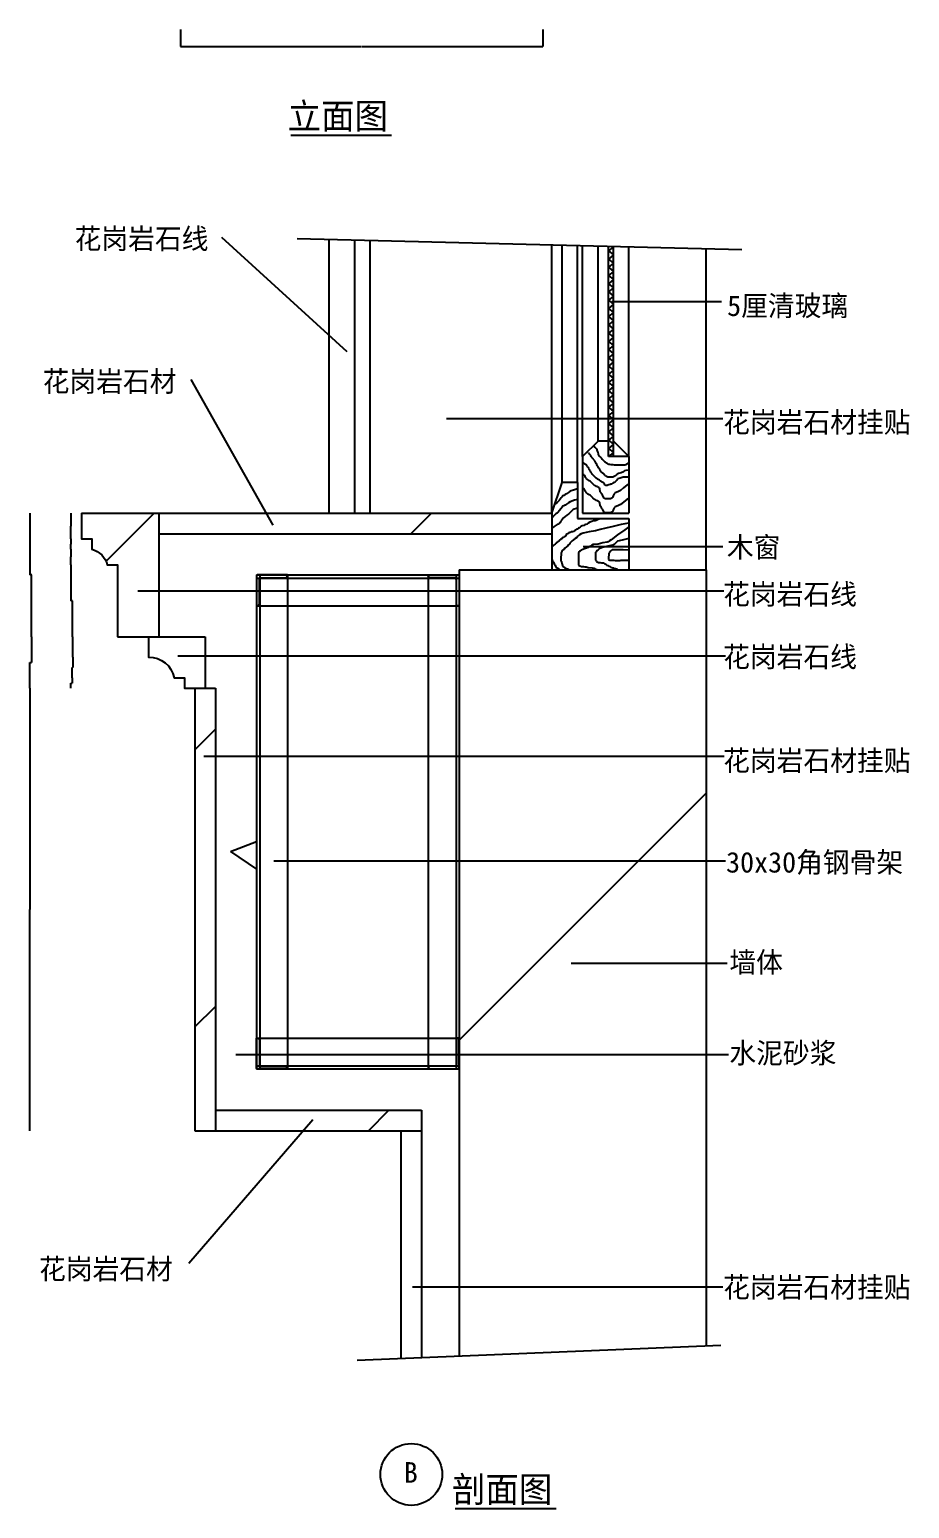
# Model space of a CAD drawing. Header units: metres. Extents: x 335 to 8935, y 145 to 11803.
# Drawn here: x 335 to 4608, y 145 to 7330 of the extents above; entities that cross this region are included whole.
import ezdxf

# ---------------------------------------------------------------- set-up
doc = ezdxf.new("R2010")
doc.units = ezdxf.units.M
for name, color, linetype in [('2', 2, 'Continuous'), ('3', 3, 'Continuous'), ('4', 4, 'Continuous'), ('7', 7, 'Continuous'), ('BH', 3, 'Continuous'), ('DIM', 3, 'Continuous'), ('TEXT', 3, 'Continuous')]:
    doc.layers.add(name, color=color, linetype=linetype)
doc.dimstyles.get("Standard").update_dxf_attribs({"dimtxt": 2.5, "dimasz": 2.5, "dimexe": 1.25, "dimexo": 0.625, "dimtad": 1, "dimcen": 2.5, "dimazin": 3, "dimtfac": 1, "dimtmove": 0, "dimatfit": 3})

# ---------------------------------------------------------------- blocks, each defined once
blk = doc.blocks.new('ST-L30')
at = {"layer": '4'}
blk.add_lwpolyline([(0, 1, 0.41), (1, 0), (30, 0), (30, 0.67, 0.41), (28, 2.67), (4.67, 2.67, -0.41), (2.67, 4.67), (2.67, 28, 0.41), (0.67, 30), (0, 30)], format="xyb", close=True, dxfattribs=at)
blk = doc.blocks.new('BH2')
at = {"layer": 'BH'}
blk.add_lwpolyline([(0, 32), (5, 28), (0, 24), (5, 20), (0, 16), (5, 12), (0, 8), (5, 4), (0, 0)], dxfattribs=at)
blk = doc.blocks.new('*D14')
for p, q in [((534.83, 4980.3), (534.83, 4917.8)), ((534.58, 4917.8), (534.33, 4917.8)), ((534.83, 4855.3), (534.83, 4917.8)), ((534.83, 4917.8), (534.83, 4917.8)), ((535.08, 4917.8), (535.33, 4917.8))]:
    blk.add_line(p, q)
at = {"layer": 'Defpoints'}
for p in [(534.83, 4980.3), (534.83, 4917.8), (534.83, 4855.3)]:
    blk.add_point(p, dxfattribs=at)
at = {"layer": 'DIM', "insert": (534.83, 4918.925), "char_height": 1, "attachment_point": 5}
blk.add_mtext('25', dxfattribs=at)
blk = doc.blocks.new('*D15')
for p, q in [((534.58, 4830.3), (534.33, 4830.3)), ((534.83, 4855.3), (534.83, 4830.3)), ((534.83, 4805.3), (534.83, 4830.3)), ((534.83, 4830.3), (534.83, 4830.3)), ((535.08, 4830.3), (535.33, 4830.3))]:
    blk.add_line(p, q)
at = {"layer": 'Defpoints'}
for p in [(534.83, 4855.3), (534.83, 4830.3), (534.83, 4805.3)]:
    blk.add_point(p, dxfattribs=at)
at = {"layer": 'DIM', "insert": (534.83, 4831.425), "char_height": 1, "attachment_point": 5}
blk.add_mtext('10', dxfattribs=at)
blk = doc.blocks.new('*D16')
for p, q in [((534.58, 4767.8), (534.33, 4767.8)), ((534.83, 4805.3), (534.83, 4767.8)), ((534.83, 4730.3), (534.83, 4767.8)), ((534.83, 4767.8), (534.83, 4767.8)), ((535.08, 4767.8), (535.33, 4767.8))]:
    blk.add_line(p, q)
at = {"layer": 'Defpoints'}
for p in [(534.83, 4805.3), (534.83, 4767.8), (534.83, 4730.3)]:
    blk.add_point(p, dxfattribs=at)
at = {"layer": 'DIM', "insert": (534.83, 4768.925), "char_height": 1, "attachment_point": 5}
blk.add_mtext('15', dxfattribs=at)
blk = doc.blocks.new('*D17')
for p, q in [((336.03, 4980.3), (336.03, 4680.3)), ((338.99, 4680.3), (335.78, 4680.3)), ((345.2, 4680.3), (341.99, 4680.3)), ((344.95, 4380.3), (344.95, 4680.3))]:
    blk.add_line(p, q)
at = {"layer": 'Defpoints'}
for p in [(336.03, 4980.3), (344.95, 4680.3), (344.95, 4380.3)]:
    blk.add_point(p, dxfattribs=at)
at = {"layer": 'DIM', "insert": (340.49, 4680.3), "char_height": 1, "attachment_point": 5}
blk.add_mtext('120', dxfattribs=at)
blk = doc.blocks.new('*D18')
for p, q in [((336.03, 4130.3), (336.03, 3055.3)), ((335.78, 3055.3), (335.53, 3055.3)), ((336.03, 1980.3), (336.03, 3055.3)), ((336.03, 3055.3), (336.03, 3055.3)), ((336.28, 3055.3), (336.53, 3055.3))]:
    blk.add_line(p, q)
at = {"layer": 'Defpoints'}
for p in [(336.03, 4130.3), (336.03, 3055.3), (336.03, 1980.3)]:
    blk.add_point(p, dxfattribs=at)
at = {"layer": 'DIM', "insert": (336.03, 3056.425), "char_height": 1, "attachment_point": 5}
blk.add_mtext('430', dxfattribs=at)
blk = doc.blocks.new('*D19')
for p, q in [((344.95, 4380.3), (344.95, 4255.3)), ((336.03, 4130.3), (336.03, 4255.3)), ((336.28, 4255.3), (339.49, 4255.3)), ((341.49, 4255.3), (344.7, 4255.3))]:
    blk.add_line(p, q)
at = {"layer": 'Defpoints'}
for p in [(344.95, 4380.3), (336.03, 4255.3), (336.03, 4130.3)]:
    blk.add_point(p, dxfattribs=at)
at = {"layer": 'DIM', "insert": (340.49, 4255.3), "char_height": 1, "attachment_point": 5}
blk.add_mtext('50', dxfattribs=at)
blk = doc.blocks.new('*D20')
for p, q in [((534.83, 4730.3), (534.83, 4555.3)), ((538.29, 4555.3), (534.58, 4555.3)), ((544, 4555.3), (540.29, 4555.3)), ((543.75, 4380.3), (543.75, 4555.3))]:
    blk.add_line(p, q)
at = {"layer": 'Defpoints'}
for p in [(534.83, 4730.3), (543.75, 4555.3), (543.75, 4380.3)]:
    blk.add_point(p, dxfattribs=at)
at = {"layer": 'DIM', "insert": (539.29, 4555.3), "char_height": 1, "attachment_point": 5}
blk.add_mtext('70', dxfattribs=at)
blk = doc.blocks.new('*D21')
for p, q in [((545.49, 4330.3), (543.5, 4330.3)), ((543.75, 4380.3), (543.75, 4330.3)), ((545.24, 4280.3), (545.24, 4330.3))]:
    blk.add_line(p, q)
at = {"layer": 'Defpoints'}
for p in [(543.75, 4380.3), (545.24, 4330.3), (545.24, 4280.3)]:
    blk.add_point(p, dxfattribs=at)
at = {"layer": 'DIM', "insert": (544.495, 4329.175), "char_height": 1, "attachment_point": 5}
blk.add_mtext('20', dxfattribs=at)
blk = doc.blocks.new('*D22')
for p, q in [((541.84, 4180.3), (541.84, 4155.3)), ((534.83, 4130.3), (534.83, 4155.3)), ((535.08, 4155.3), (537.335, 4155.3)), ((539.335, 4155.3), (541.59, 4155.3))]:
    blk.add_line(p, q)
at = {"layer": 'Defpoints'}
for p in [(541.84, 4180.3), (534.83, 4155.3), (534.83, 4130.3)]:
    blk.add_point(p, dxfattribs=at)
at = {"layer": 'DIM', "insert": (538.335, 4155.3), "char_height": 1, "attachment_point": 5}
blk.add_mtext('10', dxfattribs=at)
blk = doc.blocks.new('*D23')
for p, q in [((545.24, 4280.3), (545.24, 4230.3)), ((541.84, 4180.3), (541.84, 4230.3)), ((542.09, 4230.3), (542.54, 4230.3)), ((544.54, 4230.3), (544.99, 4230.3))]:
    blk.add_line(p, q)
at = {"layer": 'Defpoints'}
for p in [(545.24, 4280.3), (541.84, 4230.3), (541.84, 4180.3)]:
    blk.add_point(p, dxfattribs=at)
at = {"layer": 'DIM', "insert": (543.54, 4230.3), "char_height": 1, "attachment_point": 5}
blk.add_mtext('20', dxfattribs=at)
blk = doc.blocks.new('*D24')
for p, q in [((1068.06, 7329.97), (1068.06, 7247.68)), ((2828.06, 7329.97), (2828.06, 7247.68)), ((1068.31, 7247.68), (1946.06, 7247.68)), ((1950.06, 7247.68), (2827.81, 7247.68))]:
    blk.add_line(p, q)
at = {"layer": 'Defpoints'}
for p in [(1068.06, 7329.97), (2828.06, 7329.97), (1068.06, 7247.68)]:
    blk.add_point(p, dxfattribs=at)
at = {"layer": 'DIM', "insert": (1948.06, 7247.68), "char_height": 1, "attachment_point": 5}
blk.add_mtext('1760', dxfattribs=at)

msp = doc.modelspace()

# ---------------------------------------------------------------- hatches: boundary and pattern name
at = {"layer": 'BH'}
h = msp.add_hatch(dxfattribs=at)
h.set_pattern_fill('ANSI33', scale=300)
h.paths.add_polyline_path([(1137.36, 1980.3), (1237.36, 1980.3), (1237.36, 4130.3), (1137.36, 4130.3)])
h.paths.add_polyline_path([(1087.36, 4180.3), (1087.36, 4130.3), (1187.36, 4130.3), (1187.36, 4380.3), (912.36, 4380.3), (912.36, 4280.3, -0.37), (1037.36, 4180.3)])
h.paths.add_polyline_path([(762.36, 4380.3), (962.36, 4380.3), (962.36, 4980.3), (587.36, 4980.3), (587.36, 4855.3), (637.36, 4855.3), (637.36, 4805.3, -0.27), (712.36, 4730.3), (762.36, 4730.3)])
h.paths.add_polyline_path([(962.36, 4980.3), (962.36, 4880.3), (2870.69, 4880.3), (2870.69, 4980.3)])
h.paths.add_polyline_path([(1237.36, 2080.3), (1237.36, 1980.3), (2137.36, 1980.3), (2137.36, 2080.3)])
h.paths.add_polyline_path([(2137.36, 871.08), (2237.36, 875.24), (2237.36, 2080.3), (2137.36, 2080.3)])
h = msp.add_hatch(dxfattribs=at)
h.set_pattern_fill('AR-CONC', scale=15)
h.paths.add_polyline_path([(1437.36, 2280.3), (1437.36, 2430.3), (1437.36, 4680.3), (1587.36, 4680.3), (2420.69, 4680.3), (2420.69, 4705.3), (2870.69, 4705.3), (2870.69, 4880.3), (962.36, 4880.3), (962.36, 4380.3), (1187.36, 4380.3), (1187.36, 4130.3), (1237.36, 4130.3), (1237.36, 2080.3), (2237.36, 2080.3), (2237.36, 875.24), (2420.69, 882.87), (2420.69, 2280.3), (2270.69, 2280.3)])
h = msp.add_hatch(dxfattribs=at)
h.set_pattern_fill('ANSI31', scale=1500)
h.paths.add_polyline_path([(3620.69, 4705.3), (2420.69, 4705.3), (2420.69, 882.87), (3620.69, 932.81)])

# ---------------------------------------------------------------- linework, layer by layer
at = {"layer": '2'}
for p, q in [((2420.69, 4705.3), (3620.69, 4705.3)), ((2420.69, 4705.3), (2420.69, 882.87)), ((3620.69, 4705.3), (3620.69, 932.81))]:
    msp.add_line(p, q, dxfattribs=at)
at = {"layer": '3'}
for p, q in [((1634.74, 6315.34), (3794.21, 6261.7)), ((2920.69, 5130.3), (2920.69, 6283.4)), ((3095.69, 5330.3), (3095.69, 6279.05)), ((1925.34, 865.18), (3692.35, 938.72))]:
    msp.add_line(p, q, dxfattribs=at)
at = {"layer": '4'}
for p, q in [((1787.36, 6311.55), (1787.36, 4980.3)), ((1912.36, 6308.44), (1912.36, 4980.3)), ((1987.36, 6306.58), (1987.36, 4980.3)), ((3620.69, 4705.3), (3620.69, 6266.01)), ((3095.69, 5330.3), (3020.69, 5255.3)), ((3145.69, 5330.3), (3095.69, 5330.3)), ((3170.69, 5330.3), (3245.69, 5255.3)), ((3020.69, 5255.3), (3020.69, 4980.3)), ((3245.69, 5255.3), (3145.69, 5255.3)), ((3245.69, 5255.3), (3245.69, 4980.3)), ((2870.69, 4980.3), (2920.69, 5130.3)), ((2995.69, 5130.3), (2920.69, 5130.3)), ((2995.69, 5130.3), (2995.69, 4955.3)), ((587.36, 4980.3), (2870.69, 4980.3)), ((962.36, 4980.3), (962.36, 4380.3)), ((2870.69, 4980.3), (2870.69, 4705.3)), ((3020.69, 4980.3), (3245.69, 4980.3)), ((2995.69, 4955.3), (3245.69, 4955.3)), ((3245.69, 4955.3), (3245.69, 4705.3)), ((962.36, 4880.3), (2870.69, 4880.3)), ((1437.36, 4680.3), (2420.69, 4680.3)), ((1437.36, 4680.3), (1437.36, 2280.3)), ((762.36, 4380.3), (1187.36, 4380.3)), ((1187.36, 4380.3), (1187.36, 4130.3)), ((1137.36, 4130.3), (1137.36, 1980.3)), ((1237.36, 4130.3), (1237.36, 1980.3)), ((1437.36, 2280.3), (2420.69, 2280.3)), ((1237.36, 2080.3), (2237.36, 2080.3)), ((2237.36, 2080.3), (2237.36, 875.24)), ((1137.36, 1980.3), (2237.36, 1980.3)), ((2137.36, 1980.3), (2137.36, 871.08))]:
    msp.add_line(p, q, dxfattribs=at)
for points in [[(587.36, 4980.3), (587.36, 4855.3), (637.36, 4855.3), (637.36, 4805.3, -0.27), (712.36, 4730.3), (762.36, 4730.3), (762.36, 4380.3)], [(912.36, 4380.3), (912.36, 4280.3, -0.37), (1037.36, 4180.3), (1087.36, 4180.3), (1087.36, 4130.3), (1237.36, 4130.3)]]:
    msp.add_lwpolyline(points, format="xyb", dxfattribs=at)
at = {"layer": '7'}
for p, q in [((2870.69, 4980.3), (2870.69, 6284.64)), ((2995.69, 5130.3), (2995.69, 6281.53)), ((3020.69, 5255.3), (3020.69, 6280.91)), ((3145.69, 5255.3), (3145.69, 6277.19)), ((3170.69, 5255.3), (3170.69, 6277.19)), ((3245.69, 5255.3), (3245.69, 6275.32)), ((1452.36, 4680.3), (1452.36, 2280.3)), ((1587.36, 4680.3), (1587.36, 2280.3)), ((2270.69, 4680.3), (2270.69, 2280.3)), ((2405.69, 4680.3), (2405.69, 2280.3)), ((1437.36, 4665.3), (2420.69, 4665.3)), ((1437.36, 4530.3), (2420.69, 4530.3)), ((1437.36, 2430.3), (2420.69, 2430.3)), ((1437.36, 2295.3), (2420.69, 2295.3))]:
    msp.add_line(p, q, dxfattribs=at)
at = {"layer": 'BH'}
for p, q in [((3051.15, 5271.88), (3048.43, 5274.6)), ((3053.87, 5269.16), (3051.15, 5271.88)), ((3055.68, 5265.53), (3053.87, 5269.16)), ((3057.49, 5263.71), (3055.68, 5265.53)), ((3058.4, 5261.9), (3057.49, 5263.71)), ((3060.21, 5260.08), (3058.4, 5261.9)), ((3062.02, 5256.45), (3060.21, 5260.08)), ((3064.74, 5252.82), (3062.02, 5256.45)), ((3067.46, 5249.19), (3064.74, 5252.82)), ((3080.15, 5234.67), (3067.46, 5249.19)), ((3077.43, 5305.46), (3080.15, 5300.92)), ((3080.15, 5300.92), (3082.87, 5297.29)), ((3082.87, 5297.29), (3085.59, 5294.57)), ((3085.59, 5294.57), (3087.4, 5292.75)), ((3087.4, 5292.75), (3089.21, 5290.03)), ((3089.21, 5290.03), (3090.12, 5287.31)), ((3090.12, 5287.31), (3091.93, 5282.77)), ((3091.93, 5282.77), (3093.75, 5278.23)), ((3093.75, 5278.23), (3095.56, 5265.53)), ((3095.56, 5265.53), (3097.37, 5261.9)), ((3097.37, 5261.9), (3100.09, 5259.17)), ((3100.09, 5259.17), (3101.9, 5257.36)), ((3101.9, 5257.36), (3104.62, 5253.73)), ((3104.62, 5253.73), (3108.25, 5251)), ((3108.25, 5251), (3111.87, 5247.37)), ((3111.87, 5247.37), (3115.5, 5242.84)), ((3026.68, 5223.78), (3022.15, 5225.59)), ((3032.12, 5218.33), (3026.68, 5223.78)), ((3034.83, 5217.42), (3032.12, 5218.33)), ((3037.55, 5214.7), (3034.83, 5217.42)), ((3041.18, 5211.07), (3037.55, 5214.7)), ((3043.9, 5206.53), (3041.18, 5211.07)), ((3045.71, 5203.81), (3043.9, 5206.53)), ((3047.52, 5202), (3045.71, 5203.81)), ((3050.24, 5198.37), (3047.52, 5202)), ((3052.06, 5195.64), (3050.24, 5198.37)), ((3052.96, 5192.01), (3052.06, 5195.64)), ((3055.68, 5187.48), (3052.96, 5192.01)), ((3058.4, 5183.85), (3055.68, 5187.48)), ((3061.12, 5179.31), (3058.4, 5183.85)), ((3062.93, 5176.59), (3061.12, 5179.31)), ((3063.84, 5174.77), (3062.93, 5176.59)), ((3066.56, 5171.14), (3063.84, 5174.77)), ((3085.59, 5221.96), (3080.15, 5234.67)), ((3089.21, 5217.42), (3085.59, 5221.96)), ((3091.03, 5211.98), (3089.21, 5217.42)), ((3093.75, 5208.35), (3091.03, 5211.98)), ((3096.47, 5204.72), (3093.75, 5208.35)), ((3098.28, 5201.09), (3096.47, 5204.72)), ((3100.09, 5199.27), (3098.28, 5201.09)), ((3103.72, 5192.01), (3100.09, 5199.27)), ((3107.34, 5186.57), (3103.72, 5192.01)), ((3109.15, 5184.75), (3107.34, 5186.57)), ((3110.97, 5182.03), (3109.15, 5184.75)), ((3112.78, 5181.12), (3110.97, 5182.03)), ((3114.59, 5178.4), (3112.78, 5181.12)), ((3117.31, 5175.68), (3114.59, 5178.4)), ((3115.5, 5242.84), (3119.12, 5239.21)), ((3120.03, 5173.86), (3117.31, 5175.68)), ((3119.12, 5239.21), (3123.66, 5235.58)), ((3122.75, 5171.14), (3120.03, 5173.86)), ((3123.66, 5235.58), (3127.28, 5231.95)), ((3127.28, 5231.95), (3130, 5229.22)), ((3130, 5229.22), (3131.81, 5228.32)), ((3131.81, 5228.32), (3133.63, 5226.5)), ((3133.63, 5226.5), (3136.34, 5224.69)), ((3136.34, 5224.69), (3139.97, 5222.87)), ((3139.97, 5222.87), (3142.69, 5221.06)), ((3142.69, 5221.06), (3147.22, 5219.24)), ((3147.22, 5219.24), (3151.75, 5218.33)), ((3151.75, 5218.33), (3157.19, 5217.42)), ((3157.19, 5217.42), (3162.63, 5217.42)), ((3162.63, 5217.42), (3168.07, 5216.52)), ((3168.07, 5216.52), (3173.5, 5215.61)), ((3173.5, 5215.61), (3178.94, 5215.61)), ((3178.94, 5215.61), (3191.63, 5214.7)), ((3194.35, 5172.95), (3188.91, 5170.23)), ((3191.63, 5214.7), (3221.54, 5214.7)), ((3207.04, 5176.59), (3194.35, 5172.95)), ((3219.73, 5181.12), (3207.04, 5176.59)), ((3224.26, 5186.57), (3219.73, 5181.12)), ((3221.54, 5214.7), (3226.07, 5215.61)), ((3229.7, 5188.38), (3224.26, 5186.57)), ((3226.07, 5215.61), (3229.7, 5217.42)), ((3229.7, 5217.42), (3233.32, 5219.24)), ((3244.2, 5189.29), (3229.7, 5188.38)), ((3233.32, 5219.24), (3236.95, 5221.06)), ((3236.95, 5221.06), (3241.48, 5223.78)), ((3241.48, 5223.78), (3244.2, 5225.59)), ((3244.2, 5225.59), (3245.69, 5227.09)), ((3245.69, 5189.29), (3244.2, 5189.29)), ((3025.77, 5167.51), (3023.05, 5168.42)), ((3030.3, 5162.97), (3025.77, 5167.51)), ((3033.02, 5159.34), (3030.3, 5162.97)), ((3033.93, 5155.71), (3033.02, 5159.34)), ((3034.83, 5152.99), (3033.93, 5155.71)), ((3036.65, 5152.08), (3034.83, 5152.99)), ((3037.55, 5150.27), (3036.65, 5152.08)), ((3039.37, 5148.45), (3037.55, 5150.27)), ((3041.18, 5145.73), (3039.37, 5148.45)), ((3043.9, 5143.01), (3041.18, 5145.73)), ((3045.71, 5142.1), (3043.9, 5143.01)), ((3049.34, 5139.38), (3045.71, 5142.1)), ((3052.96, 5137.56), (3049.34, 5139.38)), ((3056.59, 5135.75), (3052.96, 5137.56)), ((3058.4, 5134.84), (3056.59, 5135.75)), ((3064.74, 5128.48), (3058.4, 5134.84)), ((3067.46, 5126.67), (3064.74, 5128.48)), ((3069.28, 5168.42), (3066.56, 5171.14)), ((3071.09, 5121.22), (3067.46, 5126.67)), ((3072.9, 5163.88), (3069.28, 5168.42)), ((3073.81, 5119.41), (3071.09, 5121.22)), ((3077.43, 5160.25), (3072.9, 5163.88)), ((3076.53, 5116.69), (3073.81, 5119.41)), ((3080.15, 5113.96), (3076.53, 5116.69)), ((3080.15, 5156.62), (3077.43, 5160.25)), ((3082.87, 5153.9), (3080.15, 5156.62)), ((3083.78, 5113.06), (3080.15, 5113.96)), ((3085.59, 5151.17), (3082.87, 5153.9)), ((3088.31, 5110.33), (3083.78, 5113.06)), ((3089.21, 5148.45), (3085.59, 5151.17)), ((3092.84, 5109.43), (3088.31, 5110.33)), ((3092.84, 5145.73), (3089.21, 5148.45)), ((3096.47, 5144.82), (3092.84, 5145.73)), ((3094.65, 5106.7), (3092.84, 5109.43)), ((3097.37, 5104.89), (3094.65, 5106.7)), ((3099.18, 5142.1), (3096.47, 5144.82)), ((3100.09, 5103.98), (3097.37, 5104.89)), ((3102.81, 5140.28), (3099.18, 5142.1)), ((3101.9, 5103.07), (3100.09, 5103.98)), ((3103.72, 5098.54), (3101.9, 5103.07)), ((3107.34, 5136.65), (3102.81, 5140.28)), ((3110.97, 5134.84), (3107.34, 5136.65)), ((3112.78, 5133.02), (3110.97, 5134.84)), ((3115.5, 5131.21), (3112.78, 5133.02)), ((3119.12, 5129.39), (3115.5, 5131.21)), ((3121.84, 5127.58), (3119.12, 5129.39)), ((3123.66, 5125.76), (3121.84, 5127.58)), ((3125.47, 5170.23), (3122.75, 5171.14)), ((3126.37, 5122.13), (3123.66, 5125.76)), ((3127.28, 5166.6), (3125.47, 5170.23)), ((3129.09, 5118.5), (3126.37, 5122.13)), ((3130.91, 5163.88), (3127.28, 5166.6)), ((3132.72, 5114.87), (3129.09, 5118.5)), ((3133.63, 5161.16), (3130.91, 5163.88)), ((3139.06, 5114.87), (3132.72, 5114.87)), ((3137.25, 5159.34), (3133.63, 5161.16)), ((3139.97, 5156.62), (3137.25, 5159.34)), ((3142.69, 5116.69), (3139.06, 5114.87)), ((3142.69, 5155.71), (3139.97, 5156.62)), ((3167.16, 5155.71), (3142.69, 5155.71)), ((3148.13, 5118.5), (3142.69, 5116.69)), ((3153.57, 5120.32), (3148.13, 5118.5)), ((3158.1, 5121.22), (3153.57, 5120.32)), ((3161.72, 5122.13), (3158.1, 5121.22)), ((3164.44, 5123.95), (3161.72, 5122.13)), ((3168.07, 5124.85), (3164.44, 5123.95)), ((3169.88, 5156.62), (3167.16, 5155.71)), ((3170.79, 5127.58), (3168.07, 5124.85)), ((3173.5, 5158.43), (3169.88, 5156.62)), ((3174.41, 5129.39), (3170.79, 5127.58)), ((3177.13, 5160.25), (3173.5, 5158.43)), ((3178.04, 5133.02), (3174.41, 5129.39)), ((3180.76, 5162.97), (3177.13, 5160.25)), ((3181.66, 5136.65), (3178.04, 5133.02)), ((3185.29, 5166.6), (3180.76, 5162.97)), ((3186.19, 5141.19), (3181.66, 5136.65)), ((3188.91, 5170.23), (3185.29, 5166.6)), ((3190.72, 5146.64), (3186.19, 5141.19)), ((3203.41, 5151.17), (3190.72, 5146.64)), ((3217.92, 5154.8), (3203.41, 5151.17)), ((3218.82, 5103.07), (3204.32, 5090.37)), ((3245.69, 5154.8), (3217.92, 5154.8)), ((3236.95, 5117.59), (3218.82, 5103.07)), ((3245.69, 5119.78), (3236.95, 5117.59)), ((2896.86, 5032.04), (2890.92, 5027.58)), ((2901.31, 5036.5), (2896.86, 5032.04)), ((2907.25, 5042.44), (2901.31, 5036.5)), ((2916.15, 5054.33), (2907.25, 5042.44)), ((2920.6, 5060.27), (2916.15, 5054.33)), ((2925.06, 5064.73), (2920.6, 5060.27)), ((2929.51, 5066.22), (2925.06, 5064.73)), ((2935.44, 5070.68), (2929.51, 5066.22)), ((2942.86, 5075.13), (2935.44, 5070.68)), ((2951.77, 5081.08), (2942.86, 5075.13)), ((2951.77, 5030.34), (2942.86, 5024.39)), ((2960.67, 5087.02), (2951.77, 5081.08)), ((2960.67, 5036.28), (2951.77, 5030.34)), ((2981.45, 5094.45), (2960.67, 5087.02)), ((2981.45, 5043.71), (2960.67, 5036.28)), ((2995.69, 5098.53), (2981.45, 5094.45)), ((2995.69, 5047.79), (2981.45, 5043.71)), ((3025.77, 5099.12), (3023.05, 5100.02)), ((3030.3, 5094.58), (3025.77, 5099.12)), ((3033.02, 5090.95), (3030.3, 5094.58)), ((3033.93, 5087.32), (3033.02, 5090.95)), ((3034.83, 5084.6), (3033.93, 5087.32)), ((3036.65, 5083.69), (3034.83, 5084.6)), ((3037.55, 5081.87), (3036.65, 5083.69)), ((3039.37, 5080.06), (3037.55, 5081.87)), ((3041.18, 5077.34), (3039.37, 5080.06)), ((3043.9, 5074.61), (3041.18, 5077.34)), ((3045.71, 5073.71), (3043.9, 5074.61)), ((3049.34, 5070.98), (3045.71, 5073.71)), ((3052.96, 5069.17), (3049.34, 5070.98)), ((3056.59, 5067.35), (3052.96, 5069.17)), ((3058.4, 5066.45), (3056.59, 5067.35)), ((3064.74, 5060.09), (3058.4, 5066.45)), ((3067.46, 5058.28), (3064.74, 5060.09)), ((3071.09, 5052.83), (3067.46, 5058.28)), ((3073.81, 5051.02), (3071.09, 5052.83)), ((3076.53, 5048.29), (3073.81, 5051.02)), ((3080.15, 5045.57), (3076.53, 5048.29)), ((3083.78, 5044.66), (3080.15, 5045.57)), ((3088.31, 5041.94), (3083.78, 5044.66)), ((3092.84, 5041.03), (3088.31, 5041.94)), ((3094.65, 5038.31), (3092.84, 5041.03)), ((3097.37, 5036.5), (3094.65, 5038.31)), ((3100.09, 5035.59), (3097.37, 5036.5)), ((3101.9, 5034.68), (3100.09, 5035.59)), ((3103.72, 5030.14), (3101.9, 5034.68)), ((3106.44, 5084.01), (3103.72, 5098.54)), ((3106.44, 5015.62), (3103.72, 5030.14)), ((3109.15, 5080.38), (3106.44, 5084.01)), ((3111.87, 5077.66), (3109.15, 5080.38)), ((3112.78, 5074.03), (3111.87, 5077.66)), ((3114.59, 5072.22), (3112.78, 5074.03)), ((3116.41, 5068.59), (3114.59, 5072.22)), ((3119.12, 5064.96), (3116.41, 5068.59)), ((3124.56, 5054.07), (3119.12, 5064.96)), ((3127.28, 5051.34), (3124.56, 5054.07)), ((3129.09, 5050.43), (3127.28, 5051.34)), ((3156.28, 5050.43), (3129.09, 5050.43)), ((3159.91, 5052.25), (3156.28, 5050.43)), ((3162.63, 5054.07), (3159.91, 5052.25)), ((3165.35, 5056.79), (3162.63, 5054.07)), ((3168.07, 5060.42), (3165.35, 5056.79)), ((3168.97, 5064.05), (3168.07, 5060.42)), ((3170.79, 5067.68), (3168.97, 5064.05)), ((3171.69, 5071.31), (3170.79, 5067.68)), ((3174.41, 5074.94), (3171.69, 5071.31)), ((3178.94, 5079.48), (3174.41, 5074.94)), ((3191.63, 5084.92), (3178.94, 5079.48)), ((3204.32, 5090.37), (3191.63, 5084.92)), ((3218.82, 5034.68), (3204.32, 5021.98)), ((3236.95, 5049.2), (3218.82, 5034.68)), ((3245.69, 5051.39), (3236.95, 5049.2)), ((2873.11, 4959), (2871.63, 4956.03)), ((2874.59, 4959), (2873.11, 4959)), ((2879.05, 4966.43), (2874.59, 4960.49)), ((2874.59, 4960.49), (2874.59, 4959)), ((2883.5, 4970.89), (2879.05, 4966.43)), ((2890.92, 4976.84), (2883.5, 4970.89)), ((2890.92, 5027.58), (2884.82, 5022.69)), ((2896.86, 4981.29), (2890.92, 4976.84)), ((2901.31, 4985.75), (2896.86, 4981.29)), ((2907.25, 4991.7), (2901.31, 4985.75)), ((2916.15, 5003.59), (2907.25, 4991.7)), ((2920.6, 5009.53), (2916.15, 5003.59)), ((2925.06, 5013.99), (2920.6, 5009.53)), ((2928.02, 4957.52), (2922.09, 4951.57)), ((2929.51, 5015.48), (2925.06, 5013.99)), ((2935.44, 4964.95), (2928.02, 4957.52)), ((2935.44, 5019.93), (2929.51, 5015.48)), ((2942.86, 5024.39), (2935.44, 5019.93)), ((2944.35, 4970.89), (2935.44, 4964.95)), ((2953.25, 4976.84), (2944.35, 4970.89)), ((2974.03, 4997.64), (2953.25, 4976.84)), ((2995.69, 5004.42), (2974.03, 4997.64)), ((3109.15, 5011.99), (3106.44, 5015.62)), ((3111.87, 5009.27), (3109.15, 5011.99)), ((3112.78, 5005.64), (3111.87, 5009.27)), ((3114.59, 5003.82), (3112.78, 5005.64)), ((3116.41, 5000.19), (3114.59, 5003.82)), ((3119.12, 4996.56), (3116.41, 5000.19)), ((3124.56, 4985.67), (3119.12, 4996.56)), ((3127.28, 4982.95), (3124.56, 4985.67)), ((3129.09, 4982.04), (3127.28, 4982.95)), ((3156.28, 4982.04), (3129.09, 4982.04)), ((3159.91, 4983.86), (3156.28, 4982.04)), ((3162.63, 4985.67), (3159.91, 4983.86)), ((3165.35, 4988.4), (3162.63, 4985.67)), ((3168.07, 4992.03), (3165.35, 4988.4)), ((3168.97, 4995.66), (3168.07, 4992.03)), ((3170.79, 4999.29), (3168.97, 4995.66)), ((3171.69, 5002.92), (3170.79, 4999.29)), ((3174.41, 5006.55), (3171.69, 5002.92)), ((3178.94, 5011.08), (3174.41, 5006.55)), ((3191.63, 5016.53), (3178.94, 5011.08)), ((3204.32, 5021.98), (3191.63, 5016.53)), ((2871.63, 4956.03), (2870.69, 4955.09)), ((2871.63, 4906.99), (2870.69, 4906.05)), ((2876.08, 4911.45), (2871.63, 4906.99)), ((2882.02, 4915.91), (2876.08, 4911.45)), ((2887.95, 4918.88), (2882.02, 4915.91)), ((2892.4, 4921.85), (2887.95, 4918.88)), ((2896.86, 4924.82), (2892.4, 4921.85)), ((2902.79, 4927.8), (2896.86, 4924.82)), ((2905.76, 4929.28), (2902.79, 4927.8)), ((2908.73, 4930.77), (2905.76, 4929.28)), ((2911.7, 4935.23), (2908.73, 4930.77)), ((2914.67, 4941.17), (2911.7, 4935.23)), ((2917.63, 4945.63), (2914.67, 4941.17)), ((2922.09, 4951.57), (2917.63, 4945.63)), ((2957.71, 4886.18), (2953.25, 4884.7)), ((2960.67, 4886.18), (2957.71, 4886.18)), ((2965.13, 4889.16), (2960.67, 4886.18)), ((2969.58, 4890.64), (2965.13, 4889.16)), ((2974.03, 4890.64), (2969.58, 4890.64)), ((2977, 4892.13), (2974.03, 4890.64)), ((2982.94, 4896.59), (2977, 4892.13)), ((2994.81, 4902.53), (2982.94, 4896.59)), ((3000.75, 4906.99), (2994.81, 4902.53)), ((3003.71, 4909.96), (3000.75, 4906.99)), ((3008.17, 4912.93), (3003.71, 4909.96)), ((3012.62, 4915.91), (3008.17, 4912.93)), ((3018.55, 4918.88), (3012.62, 4915.91)), ((3025.98, 4920.36), (3018.55, 4918.88)), ((3052.69, 4889.16), (3023.01, 4883.21)), ((3031.91, 4923.34), (3025.98, 4920.36)), ((3036.36, 4924.82), (3031.91, 4923.34)), ((3042.3, 4927.8), (3036.36, 4924.82)), ((3048.24, 4932.25), (3042.3, 4927.8)), ((3055.66, 4936.71), (3048.24, 4932.25)), ((3082.37, 4895.1), (3052.69, 4889.16)), ((3064.56, 4939.68), (3055.66, 4936.71)), ((3073.47, 4942.66), (3064.56, 4939.68)), ((3080.89, 4944.14), (3073.47, 4942.66)), ((3086.82, 4945.63), (3080.89, 4944.14)), ((3106.12, 4901.05), (3082.37, 4895.1)), ((3092.76, 4948.6), (3086.82, 4945.63)), ((3100.18, 4951.57), (3092.76, 4948.6)), ((3104.83, 4955.3), (3100.18, 4951.57)), ((3132.83, 4906.99), (3106.12, 4901.05)), ((3168.45, 4915.91), (3132.83, 4906.99)), ((3207.04, 4924.82), (3168.45, 4915.91)), ((3224.85, 4898.97), (3189.23, 4875.19)), ((3242.66, 4932.25), (3207.04, 4924.82)), ((3245.69, 4914.14), (3224.85, 4898.97)), ((3245.69, 4932.9), (3242.66, 4932.25)), ((2871.63, 4814.85), (2870.69, 4812.97)), ((2876.08, 4820.79), (2871.63, 4814.85)), ((2882.02, 4826.74), (2876.08, 4820.79)), ((2887.95, 4829.71), (2882.02, 4826.74)), ((2890.92, 4832.68), (2887.95, 4829.71)), ((2893.89, 4835.66), (2890.92, 4832.68)), ((2896.86, 4838.63), (2893.89, 4837.14)), ((2893.89, 4837.14), (2893.89, 4835.66)), ((2899.83, 4841.6), (2896.86, 4838.63)), ((2902.79, 4843.09), (2899.83, 4841.6)), ((2905.76, 4844.57), (2902.79, 4843.09)), ((2907.25, 4847.54), (2905.76, 4844.57)), ((2908.73, 4849.03), (2907.25, 4847.54)), ((2914.67, 4853.49), (2908.73, 4849.03)), ((2919.12, 4856.46), (2914.67, 4853.49)), ((2923.57, 4860.92), (2919.12, 4856.46)), ((2926.54, 4862.41), (2923.57, 4860.92)), ((2930.99, 4865.38), (2926.54, 4862.41)), ((2935.44, 4866.86), (2930.99, 4865.38)), ((2942.86, 4816.34), (2933.96, 4810.39)), ((2936.93, 4868.35), (2935.44, 4866.86)), ((2938.41, 4871.32), (2936.93, 4868.35)), ((2941.38, 4877.27), (2938.41, 4872.81)), ((2938.41, 4872.81), (2938.41, 4871.32)), ((2947.32, 4880.24), (2941.38, 4877.27)), ((2948.8, 4822.28), (2942.86, 4816.34)), ((2953.25, 4884.7), (2947.32, 4880.24)), ((2951.77, 4826.74), (2948.8, 4822.28)), ((2956.22, 4829.71), (2951.77, 4826.74)), ((2959.19, 4834.17), (2956.22, 4829.71)), ((2962.16, 4838.63), (2959.19, 4834.17)), ((2965.13, 4841.6), (2962.16, 4838.63)), ((2969.58, 4846.06), (2965.13, 4841.6)), ((2984.42, 4857.95), (2969.58, 4846.06)), ((2991.84, 4862.41), (2984.42, 4857.95)), ((2996.29, 4868.35), (2991.84, 4862.41)), ((3000.75, 4871.32), (2996.29, 4868.35)), ((3005.2, 4875.78), (3000.75, 4871.32)), ((3014.1, 4880.24), (3005.2, 4875.78)), ((3023.01, 4883.21), (3014.1, 4880.24)), ((3046.75, 4814.26), (3039.33, 4811.28)), ((3052.69, 4817.23), (3046.75, 4814.26)), ((3058.63, 4820.2), (3052.69, 4817.23)), ((3063.08, 4823.17), (3058.63, 4820.2)), ((3071.98, 4827.63), (3063.08, 4823.17)), ((3095.73, 4830.6), (3071.98, 4827.63)), ((3119.47, 4836.55), (3095.73, 4830.6)), ((3116.51, 4814.26), (3109.09, 4811.28)), ((3137.28, 4818.71), (3116.51, 4814.26)), ((3140.25, 4839.52), (3119.47, 4836.55)), ((3158.06, 4823.17), (3137.28, 4818.71)), ((3144.7, 4841.01), (3140.25, 4839.52)), ((3150.64, 4845.47), (3144.7, 4841.01)), ((3159.55, 4851.41), (3150.64, 4845.47)), ((3166.97, 4824.66), (3158.06, 4823.17)), ((3189.23, 4875.19), (3159.55, 4851.41)), ((3174.39, 4829.12), (3166.97, 4824.66)), ((3180.32, 4835.06), (3174.39, 4829.12)), ((3189.23, 4843.98), (3180.32, 4835.06)), ((3212.97, 4849.92), (3189.23, 4843.98)), ((3245.69, 4858.11), (3212.97, 4849.92)), ((2870.69, 4757.55), (2873.11, 4752.7)), ((2873.11, 4752.7), (2874.59, 4748.24)), ((2874.59, 4748.24), (2879.05, 4742.29)), ((2879.05, 4742.29), (2882.02, 4734.86)), ((2916.15, 4788.1), (2914.67, 4757.16)), ((2914.67, 4757.16), (2914.67, 4749.73)), ((2914.67, 4749.73), (2916.15, 4745.27)), ((2919.12, 4794.04), (2916.15, 4788.1)), ((2916.15, 4745.27), (2917.63, 4743.78)), ((2917.63, 4743.78), (2919.12, 4739.32)), ((2922.09, 4798.5), (2919.12, 4794.04)), ((2925.06, 4801.48), (2922.09, 4798.5)), ((2928.02, 4802.96), (2925.06, 4801.48)), ((2930.99, 4804.45), (2928.02, 4802.96)), ((2933.96, 4810.39), (2930.99, 4805.93)), ((2930.99, 4805.93), (2930.99, 4804.45)), ((3003.71, 4791.96), (3000.75, 4787.51)), ((3000.75, 4787.51), (3000.75, 4728.33)), ((3005.2, 4793.45), (3003.71, 4791.96)), ((3008.17, 4797.91), (3005.2, 4793.45)), ((3014.1, 4800.88), (3008.17, 4797.91)), ((3021.52, 4803.85), (3014.1, 4800.88)), ((3030.43, 4806.83), (3021.52, 4803.85)), ((3039.33, 4811.28), (3030.43, 4806.83)), ((3083.86, 4790.48), (3082.37, 4787.51)), ((3082.37, 4787.51), (3082.37, 4755.08)), ((3082.37, 4755.08), (3083.86, 4752.1)), ((3088.31, 4794.94), (3083.86, 4790.48)), ((3083.86, 4752.1), (3086.82, 4749.13)), ((3086.82, 4749.13), (3088.31, 4746.16)), ((3091.28, 4799.4), (3088.31, 4794.94)), ((3088.31, 4746.16), (3091.28, 4744.67)), ((3095.73, 4802.37), (3091.28, 4799.4)), ((3091.28, 4744.67), (3097.21, 4741.7)), ((3098.7, 4805.34), (3095.73, 4802.37)), ((3101.67, 4806.83), (3098.7, 4805.34)), ((3109.09, 4811.28), (3101.67, 4806.83)), ((3147.67, 4786.02), (3146.19, 4759.53)), ((3146.19, 4759.53), (3146.19, 4755.08)), ((3146.19, 4755.08), (3147.67, 4753.59)), ((3149.16, 4787.51), (3147.67, 4786.02)), ((3147.67, 4753.59), (3152.13, 4752.1)), ((3150.64, 4790.48), (3149.16, 4787.51)), ((3152.13, 4790.48), (3150.64, 4790.48)), ((3155.09, 4796.42), (3152.13, 4791.96)), ((3152.13, 4791.96), (3152.13, 4790.48)), ((3152.13, 4752.1), (3171.42, 4752.1)), ((3159.55, 4799.4), (3155.09, 4796.42)), ((3164, 4802.37), (3159.55, 4799.4)), ((3217.43, 4802.37), (3164, 4802.37)), ((3171.42, 4752.1), (3178.84, 4750.62)), ((3178.84, 4750.62), (3201.1, 4750.62)), ((3201.1, 4750.62), (3205.55, 4752.1)), ((3205.55, 4752.1), (3245.69, 4752.1)), ((3244.14, 4800.88), (3217.43, 4802.37)), ((3245.69, 4800.77), (3244.14, 4800.88)), ((2882.02, 4734.86), (2886.47, 4727.43)), ((2886.47, 4727.43), (2890.92, 4718.52)), ((2890.92, 4718.52), (2896.86, 4715.54)), ((2896.86, 4715.54), (2902.79, 4711.09)), ((2902.79, 4711.09), (2905.76, 4709.6)), ((2905.76, 4709.6), (2908.73, 4706.63)), ((2908.73, 4706.63), (2912.72, 4705.3)), ((2919.12, 4739.32), (2920.6, 4731.89)), ((2920.6, 4731.89), (2923.57, 4725.95)), ((2923.57, 4725.95), (2928.02, 4720)), ((2928.02, 4720), (2933.96, 4715.54)), ((2933.96, 4715.54), (2939.9, 4712.57)), ((2939.9, 4712.57), (2942.86, 4711.09)), ((2942.86, 4711.09), (2947.32, 4709.6)), ((2947.32, 4709.6), (2951.77, 4708.11)), ((2951.77, 4708.11), (2955.52, 4705.3)), ((3000.75, 4728.33), (3006.68, 4725.35)), ((3006.68, 4725.35), (3015.59, 4720.9)), ((3015.59, 4720.9), (3024.49, 4720.9)), ((3024.49, 4720.9), (3031.91, 4719.41)), ((3031.91, 4719.41), (3037.85, 4719.41)), ((3037.85, 4719.41), (3046.75, 4716.44)), ((3046.75, 4716.44), (3067.53, 4714.95)), ((3067.53, 4714.95), (3074.95, 4713.46)), ((3074.95, 4713.46), (3082.37, 4709.01)), ((3082.37, 4709.01), (3089.79, 4707.52)), ((3089.79, 4707.52), (3094.24, 4705.3)), ((3097.21, 4741.7), (3106.12, 4740.21)), ((3106.12, 4740.21), (3112.05, 4738.73)), ((3112.05, 4738.73), (3123.93, 4738.73)), ((3123.93, 4738.73), (3126.9, 4735.76)), ((3126.9, 4735.76), (3129.86, 4734.27)), ((3129.86, 4734.27), (3132.83, 4732.78)), ((3132.83, 4732.78), (3138.77, 4728.33)), ((3138.77, 4728.33), (3143.22, 4726.84)), ((3143.22, 4726.84), (3147.67, 4723.87)), ((3147.67, 4723.87), (3153.61, 4720.9)), ((3153.61, 4720.9), (3158.06, 4717.92)), ((3158.06, 4717.92), (3162.51, 4716.44)), ((3162.51, 4716.44), (3166.97, 4714.95)), ((3166.97, 4714.95), (3171.42, 4714.95)), ((3171.42, 4714.95), (3175.87, 4711.98)), ((3175.87, 4711.98), (3180.32, 4711.98)), ((3180.32, 4711.98), (3184.78, 4710.49)), ((3184.78, 4710.49), (3189.23, 4710.49))]:
    msp.add_line(p, q, dxfattribs=at)
msp.add_lwpolyline([(3168.33, 6277.19), (3170.69, 6275.3), (3145.69, 6255.3), (3170.69, 6235.3), (3145.69, 6215.3)], dxfattribs=at)
at = {"layer": 'TEXT'}
for p, q in [((1603.26, 6817.29), (2093.05, 6817.29)), ((2401.57, 145.46), (2891.36, 145.46))]:
    msp.add_line(p, q, dxfattribs=at)
msp.add_circle((2188.6, 310.47), 150, dxfattribs=at)

# ---------------------------------------------------------------- block references
at = {"layer": '3', "xscale": 5, "yscale": 5, "zscale": 5}
for p in [(3145.69, 6055.3), (3145.69, 5895.3), (3145.69, 5735.3), (3145.69, 5575.3), (3145.69, 5415.3), (3145.69, 5255.3)]:
    msp.add_blockref('BH2', p, dxfattribs=at)
at = {"layer": '3', "yscale": 5, "zscale": 5}
for p, xscale, rotation in [((1437.36, 4680.3), 5, 270), ((2420.69, 4680.3), -5, 90), ((1437.36, 2280.3), -5, 270), ((2420.69, 2280.3), 5, 90)]:
    msp.add_blockref('ST-L30', p, dxfattribs=dict(at, xscale=xscale, rotation=rotation))

# ---------------------------------------------------------------- texts
at = {"layer": 'TEXT'}
for s, height, p in [('立面图', 125, (1587.93, 6847.18)), ('花岗岩石线', 100, (553.53, 6264.23)), ('5厘清玻璃', 100, (3722.42, 5938.32)), ('花岗岩石材', 100, (398.39, 5570.81)), ('花岗岩石材挂贴', 100, (3702.79, 5372.64)), ('木窗', 100, (3721, 4765.13)), ('花岗岩石线', 100, (3702.79, 4536.99)), ('花岗岩石线', 100, (3702.79, 4232.79)), ('花岗岩石材挂贴', 100, (3702.79, 3728.97)), ('30x30角钢骨架', 100, (3717.15, 3234.63)), ('墙体', 100, (3733.29, 2749.11)), ('水泥砂浆', 100, (3733.29, 2307.75)), ('花岗岩石材', 100, (380.72, 1258.84)), ('花岗岩石材挂贴', 100, (3702.79, 1170.25)), ('B', 100, (2152.03, 270.24)), ('剖面图', 125, (2386.24, 175.35))]:
    msp.add_text(s, height=height, dxfattribs=at).set_placement(p)

# ---------------------------------------------------------------- dimensions: what is measured, and where the dimension line sits
at = {"layer": 'DIM'}
dim = msp.add_linear_dim(base=(1068.06, 7247.68), p1=(1068.06, 7329.97), p2=(2828.06, 7329.97), dimstyle='Standard', dxfattribs=at)
dim.commit()
dim.dimension.update_dxf_attribs({"geometry": '*D24', "text_midpoint": (1948.06, 7247.68)})
for base, p1, p2, text, picture, middle in [((344.95, 4680.3), (344.95, 4380.3), (336.03, 4980.3), '120', '*D17', (340.49, 4680.3)), ((534.83, 4917.8), (534.83, 4855.3), (534.83, 4980.3), '25', '*D14', (534.83, 4918.925)), ((534.83, 4830.3), (534.83, 4805.3), (534.83, 4855.3), '10', '*D15', (534.83, 4831.425)), ((534.83, 4767.8), (534.83, 4730.3), (534.83, 4805.3), '15', '*D16', (534.83, 4768.925)), ((543.75, 4555.3), (543.75, 4380.3), (534.83, 4730.3), '70', '*D20', (539.29, 4555.3)), ((336.03, 4255.3), (336.03, 4130.3), (344.95, 4380.3), '50', '*D19', (340.49, 4255.3)), ((545.24, 4330.3), (545.24, 4280.3), (543.75, 4380.3), '20', '*D21', (544.495, 4329.175)), ((541.84, 4230.3), (541.84, 4180.3), (545.24, 4280.3), '20', '*D23', (543.54, 4230.3)), ((534.83, 4155.3), (534.83, 4130.3), (541.84, 4180.3), '10', '*D22', (538.335, 4155.3)), ((336.03, 3055.3), (336.03, 1980.3), (336.03, 4130.3), '430', '*D18', (336.03, 3056.425))]:
    dim = msp.add_linear_dim(base=base, p1=p1, p2=p2, text=text, dimstyle='Standard', dxfattribs=at)
    dim.commit()
    dim.dimension.update_dxf_attribs({"geometry": picture, "text_midpoint": middle})

# ---------------------------------------------------------------- leaders
for points in [[(1876.8, 5764.21), (1268.45, 6319.39)], [(3161.7, 6009.01), (3694.99, 6009.01)], [(1517.54, 4921.87), (1119.96, 5630.2)], [(2358.77, 5440.54), (3700.98, 5440.54)], [(3023.88, 4818.2), (3700.98, 4818.2)], [(860.76, 4602.78), (3706.97, 4602.78)], [(1054.11, 4287.81), (3714.44, 4287.81)], [(1181.46, 3800.27), (3707.37, 3800.27)], [(1521.08, 3291.52), (3714.44, 3291.52)], [(2964.59, 2794.72), (3721.78, 2794.72)], [(1337.29, 2350.31), (3728.42, 2350.31)], [(1709.78, 2033.68), (1107.72, 1335.46)], [(2194.11, 1222.68), (3701.85, 1222.68)]]:
    msp.add_leader(points, dimstyle='Standard', dxfattribs=at)

doc.saveas('drawing.dxf')
